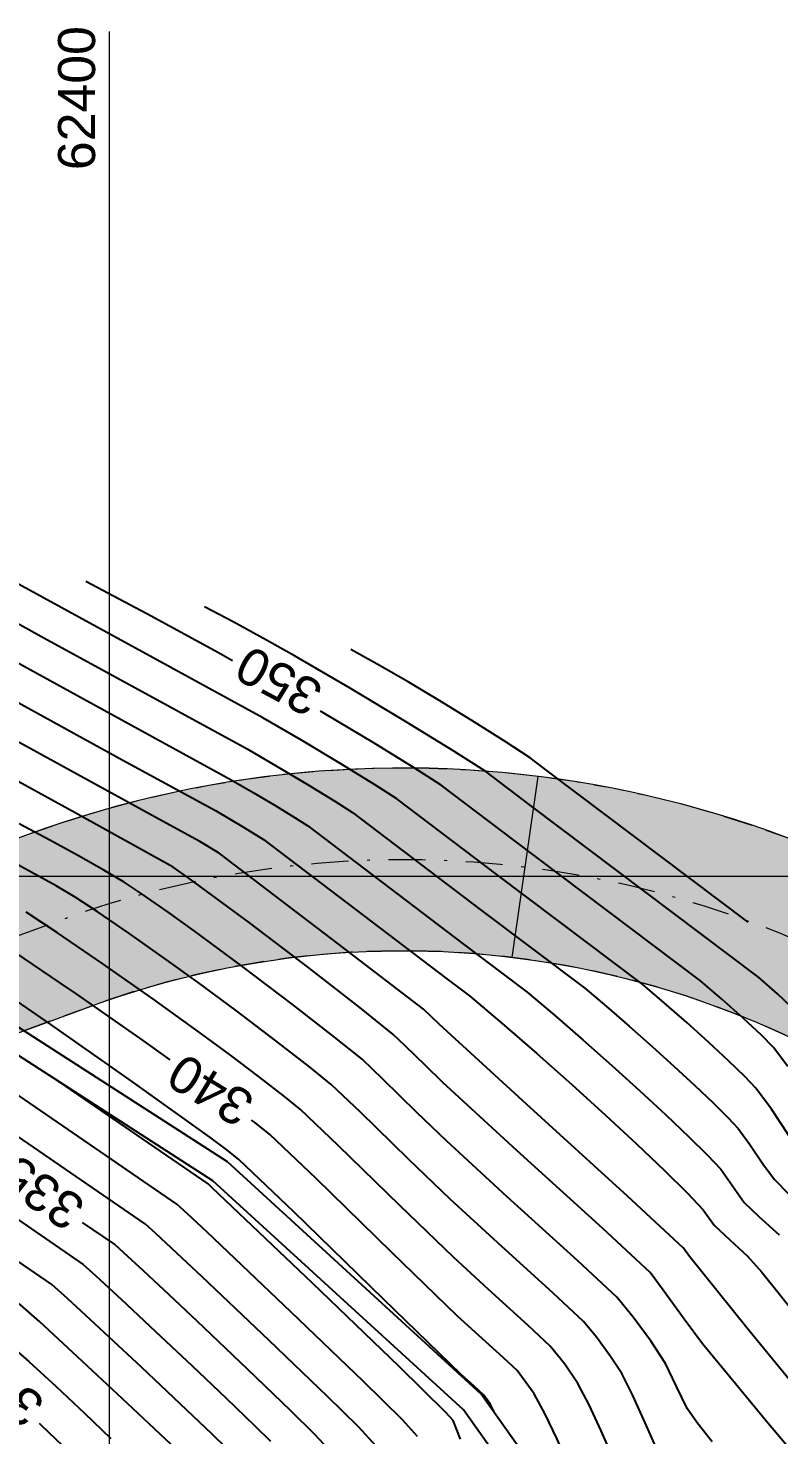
# Model space of a CAD drawing. Extents: x 61466 to 63015, y 108404 to 110397.
# Drawn here: x 62824.94 to 62850.23, y 109286.24 to 109333.66 of the extents above; entities that cross this region are included whole.
import ezdxf
from ezdxf.enums import TextEntityAlignment as Align

# ---------------------------------------------------------------- set-up
doc = ezdxf.new("R2010")
doc.units = 0
doc.header["$LTSCALE"] = 1.000015
doc.header["$MEASUREMENT"] = 0
for name, pattern in [('NASCOSTA', [9.525, 6.35, -3.175]), ('TRATTEGGIATA', [0.75, 0.5, -0.25]), ('TRATTOPUNTO2', [0.5, 0.25, -0.125, 0, -0.125])]:
    doc.linetypes.add(name, pattern=pattern)
doc.layers.add('Colori bordi', color=5, linetype='Continuous', plot=False)
doc.layers.add('no_plot', color=5, linetype='Continuous', plot=False)
for name, color, linetype in [('coordinate', 2, 'Continuous'), ('curve livello 5m', 7, 'Continuous'), ('LIN010TR', 2, 'NASCOSTA'), ('LIN025CO', 7, 'Continuous'), ('Strade', 7, 'Continuous'), ('TRATTCOLO-30', 253, 'Continuous'), ('TRATTCOLO-32', 255, 'Continuous')]:
    doc.layers.add(name, color=color, linetype=linetype)
doc.styles.add('ARIAL', font='arial.ttf')

# ---------------------------------------------------------------- blocks, each defined once
blk = doc.blocks.new('CONTORNO')
at = {"layer": 'Colori bordi', "lineweight": 0, "ltscale": 2}
blk.add_line((-52.772, 122.001), (-51.896, 128.1), dxfattribs=at)
at = {"layer": 'Colori bordi', "lineweight": 0, "ltscale": 2, "flags": 128}
for points in [[(9.426, 101.471, 0.76503), (-27.561, 123.114), (-31.83, 118.918, 0.278191), (-69.079, 126.141), (-85.83, 120.005), (-86.105, 120.756), (-102.99, 114.571), (-98.153, 109.314), (-85.2, 114.059), (-84.427, 113.219), (-89.144, 103.05)], [(-84.307, 97.793), (-77.785, 111.855), (-78.51, 112.191), (-77.184, 115.052, -0.198912), (-74.368, 117.643), (-67.474, 120.163, -0.281645), (-36.074, 114.45, 0.175507), (-40.663, 100.044)]]:
    blk.add_lwpolyline(points, format="xyb", dxfattribs=at)

msp = doc.modelspace()

# ---------------------------------------------------------------- hatches: boundary and pattern name
at = {"layer": 'TRATTCOLO-30', "linetype": 'Continuous', "lineweight": 0}
h = msp.add_hatch(color=256, dxfattribs=at)
h.dxf.hatch_style = 1
h.paths.add_polyline_path([(62865.563, 109268.075, 0.139627), (62854.721, 109270.01), (62855.882, 109266.804, -0.082344), (62859.547, 109266.8, -0.072308), (62864.212, 109265.307), (62871.439, 109261.779), (62870.515, 109265.657)])
h.paths.add_polyline_path([(62866.914, 109270.842, 0.099876), (62858.04, 109273.156, 0.064228), (62853.643, 109272.984), (62854.721, 109270.01, -0.139627), (62865.563, 109268.075), (62870.515, 109265.657), (62869.353, 109270.533), (62868.634, 109270.003)])
h.paths.add_polyline_path([(62853.643, 109272.984, 0.034113), (62850.548, 109272.349), (62849.269, 109271.994), (62850.385, 109269.107), (62851.371, 109269.381, -0.042455), (62854.721, 109270.01)])
h.paths.add_polyline_path([(62854.721, 109270.01, 0.042455), (62851.371, 109269.381), (62850.385, 109269.107), (62851.85, 109265.323), (62852.413, 109265.625, -0.082344), (62855.882, 109266.804)])
h.paths.add_polyline_path([(62870.313, 109279.788, 0.030349), (62869.127, 109283.694), (62866.02, 109283.197, -0.035379), (62867.317, 109279.074), (62868.81, 109272.808), (62871.806, 109273.522)])
h.paths.add_polyline_path([(62873.309, 109280.503, 0.026179), (62872.223, 109284.19), (62869.127, 109283.694, -0.030349), (62870.313, 109279.788), (62871.806, 109273.522), (62874.803, 109274.236)])
h.paths.add_polyline_path([(62865.271, 109296.118), (62863.158, 109293.852, -0.088198), (62869.127, 109283.694), (62872.223, 109284.19, 0.094802)])
h.paths.add_polyline_path([(62863.158, 109293.852), (62861.043, 109291.584, -0.080253), (62866.02, 109283.197), (62869.127, 109283.694, 0.088198)])
h.paths.add_polyline_path([(62863.158, 109293.852, 0.017363), (62861.579, 109295.575, 0.039704), (62859.491, 109293.189), (62861.043, 109291.584)])
h.paths.add_polyline_path([(62861.519, 109295.516), (62861.579, 109295.575, 0.015566), (62860.065, 109297.023), (62857.943, 109294.789), (62859.491, 109293.189, -0.038643)])
h.paths.add_polyline_path([(62863.729, 109297.688), (62862.187, 109299.257), (62860.065, 109297.023, -0.015566), (62861.579, 109295.575)])
h.paths.add_polyline_path([(62865.271, 109296.118), (62863.729, 109297.688), (62861.579, 109295.575, -0.017364), (62863.158, 109293.852)])
h.paths.add_polyline_path([(62842.121, 109308.439), (62841.683, 109305.389, -0.153556), (62860.065, 109297.023), (62862.187, 109299.257, 0.153719)])
h.paths.add_polyline_path([(62841.683, 109305.389), (62841.245, 109302.34, -0.15336), (62857.943, 109294.789), (62860.065, 109297.023, 0.153556)])
h.paths.add_polyline_path([(62841.683, 109305.389, 0.118937), (62825.998, 109303.588), (62818.636, 109300.891), (62818.106, 109300.697), (62819.649, 109297.982), (62826.543, 109300.502, -0.122973), (62841.245, 109302.34)])
h.paths.add_polyline_path([(62842.121, 109308.439, 0.119368), (62824.938, 109306.48), (62816.563, 109303.412), (62818.106, 109300.697), (62818.636, 109300.891), (62825.998, 109303.588, -0.118937), (62841.683, 109305.389)])

# ---------------------------------------------------------------- linework, layer by layer
at = {"layer": 'coordinate', "linetype": 'Continuous', "lineweight": 0}
for p, q in [((62827.666, 109333.555), (62827.666, 109253.661)), ((62794.654, 109305.071), (62912.462, 109305.071))]:
    msp.add_line(p, q, dxfattribs=at)
at = {"layer": 'curve livello 5m', "color": 2}
msp.add_line((62826.032, 109301.475), (62823.222, 109303.363), dxfattribs=at)
at = {"layer": 'curve livello 5m', "color": 2, "flags": 128}
for points in [[(62831.819, 109312.336), (62831.348, 109312.6), (62828.941, 109313.916), (62826.883, 109315.01)], [(62852.638, 109285.606), (62852.002, 109286.366), (62849.155, 109289.846), (62847.224, 109292.253), (62847.013, 109292.541), (62845.134, 109294.292), (62841.723, 109297.391), (62838.785, 109300.089), (62838.263, 109300.593), (62835.385, 109302.797), (62831.369, 109305.849), (62830.718, 109306.243), (62829.46, 109306.93), (62821.784, 109311.14), (62820.506, 109312.086), (62820.478, 109312.107)], [(62850.537, 109298.659), (62850.049, 109299.3), (62849.644, 109299.712), (62849.023, 109300.295), (62848.301, 109300.942), (62847.592, 109301.549), (62847.592, 109301.549), (62841.298, 109306.289), (62838.856, 109308.145), (62837.947, 109308.728), (62836.56, 109309.578), (62834.953, 109310.54), (62834.788, 109310.636)], [(62829.72, 109298.881), (62828.81, 109299.535), (62826.581, 109301.099), (62826.032, 109301.475)], [(62845.671, 109280.332), (62845.162, 109280.936), (62844.818, 109281.543), (62844.437, 109282.322), (62844.03, 109283.221), (62843.608, 109284.186), (62843.181, 109285.163), (62842.761, 109286.099), (62842.358, 109286.939), (62841.982, 109287.631), (62841.408, 109288.412), (62840.95, 109288.838), (62840.119, 109289.593), (62839.404, 109290.25), (62837.189, 109292.388), (62834.636, 109294.88), (62833.076, 109296.368), (62832.56, 109296.782), (62832.462, 109296.857)], [(62835.226, 109285.584), (62834.585, 109286.27), (62833.791, 109287.051), (62832.326, 109288.46), (62830.629, 109290.075), (62829.69, 109290.96), (62828.825, 109291.768), (62828.166, 109292.378), (62827.843, 109292.668), (62826.772, 109293.403)], [(62825.308, 109286.638), (62825.366, 109286.585), (62826.112, 109285.874), (62826.704, 109285.282), (62826.704, 109285.282), (62830.617, 109280.731), (62831.442, 109279.768), (62831.701, 109279.118), (62832.124, 109277.972), (62832.501, 109276.985), (62832.964, 109275.892), (62833.358, 109275.01), (62833.564, 109274.604), (62833.564, 109274.604), (62833.875, 109274.416), (62834.304, 109274.176)]]:
    msp.add_lwpolyline(points, dxfattribs=at)
at = {"layer": 'LIN010TR', "linetype": 'TRATTOPUNTO2', "lineweight": 0, "ltscale": 5, "flags": 128}
msp.add_lwpolyline([(62792.685, 109291.385), (62818.636, 109300.891), (62825.998, 109303.588, -0.448954), (62870.313, 109279.789), (62882.811, 109227.352)], format="xyb", dxfattribs=at)
at = {"layer": 'LIN025CO', "linetype": 'TRATTEGGIATA', "lineweight": 0, "ltscale": 2, "flags": 128}
msp.add_lwpolyline([(62857.942, 109294.789, 0.281645), (62826.543, 109300.502), (62819.649, 109297.982, 0)], format="xyb", dxfattribs=at)
at = {"layer": 'LIN025CO', "linetype": 'TRATTEGGIATA', "lineweight": 0, "ltscale": 2}
msp.add_arc((62837.574, 109271.985), 36.736, 47.9337, 110.1181, dxfattribs=at)
at = {"layer": 'no_plot', "flags": 128}
for points in [[(62850.57, 109296.336), (62849.985, 109297.217), (62849.456, 109297.934), (62849.084, 109298.322), (62848.536, 109298.853), (62847.865, 109299.476), (62847.124, 109300.145), (62846.366, 109300.81), (62845.644, 109301.422), (62840.734, 109305.121), (62837.359, 109307.686), (62836.61, 109308.166), (62835.467, 109308.866), (62834.143, 109309.659), (62832.848, 109310.416), (62824.139, 109315.175), (62823.711, 109315.409), (62823.156, 109315.82)], [(62823.23, 109314.342), (62825.469, 109313.114), (62832.315, 109309.372), (62833.333, 109308.778), (62834.375, 109308.155), (62835.273, 109307.604), (62835.861, 109307.227), (62835.861, 109307.227), (62840.169, 109303.952), (62843.697, 109301.296), (62844.424, 109300.682), (62845.188, 109300.019), (62845.959, 109299.336), (62846.707, 109298.658), (62847.402, 109298.015), (62848.013, 109297.434), (62848.51, 109296.942), (62848.863, 109296.567), (62848.863, 109296.567), (62849.255, 109296.036), (62849.689, 109295.383), (62850.084, 109294.847), (62850.084, 109294.847), (62850.538, 109294.383)], [(62850.642, 109300.667), (62850.181, 109301.113), (62849.539, 109301.676), (62841.863, 109307.457), (62840.353, 109308.604), (62839.284, 109309.29), (62837.653, 109310.29), (62835.762, 109311.421), (62833.913, 109312.502), (62832.966, 109313.034), (62831.844, 109313.647), (62830.885, 109314.157)], [(62838.058, 109286.191), (62837.546, 109286.749), (62836.226, 109288.048), (62833.79, 109290.39), (62830.969, 109293.075), (62830.307, 109293.695), (62829.947, 109294.025), (62820.212, 109300.711), (62819.004, 109301.517), (62818.136, 109301.975), (62817.193, 109302.546), (62816.228, 109303.148), (62815.289, 109303.752), (62814.422, 109304.326), (62813.676, 109304.838), (62813.097, 109305.257), (62812.732, 109305.553), (62812.212, 109306.217), (62811.793, 109306.555), (62810.957, 109307.211), (62805.521, 109311.373), (62802.096, 109313.953)], [(62822.748, 109313.275), (62826.8, 109311.053), (62831.783, 109308.329), (62832.524, 109307.896), (62833.282, 109307.443), (62833.935, 109307.042), (62834.364, 109306.768), (62834.364, 109306.768), (62839.605, 109302.784), (62841.75, 109301.169), (62842.667, 109300.394), (62843.631, 109299.558), (62844.605, 109298.695), (62845.549, 109297.84), (62846.426, 109297.028), (62847.197, 109296.294), (62847.825, 109295.673), (62848.27, 109295.201), (62848.27, 109295.201), (62848.666, 109294.643), (62849.065, 109294.081), (62849.065, 109294.081), (62849.553, 109293.599), (62850.235, 109292.989)], [(62849.193, 109303.53), (62842.427, 109308.625), (62841.851, 109309.063), (62841.004, 109309.621), (62839.981, 109310.268), (62838.867, 109310.951), (62837.744, 109311.622), (62836.697, 109312.228), (62835.81, 109312.719)], [(62822.266, 109312.207), (62828.13, 109308.992), (62831.25, 109307.286), (62832.189, 109306.731), (62832.866, 109306.308), (62832.866, 109306.308), (62839.04, 109301.616), (62839.802, 109301.042), (62840.91, 109300.107), (62842.075, 109299.097), (62843.25, 109298.054), (62844.391, 109297.022), (62845.45, 109296.041), (62846.381, 109295.155), (62847.139, 109294.405), (62847.677, 109293.834), (62847.677, 109293.834), (62848.046, 109293.315), (62848.588, 109292.809), (62849.172, 109292.269), (62849.172, 109292.269), (62849.653, 109291.725), (62850.208, 109291.048), (62850.816, 109290.28)], [(62851.339, 109284.88), (62849.881, 109286.619), (62848.18, 109288.67), (62847.66, 109289.31), (62847.042, 109290.148), (62846.336, 109291.125), (62845.892, 109291.715), (62844.297, 109293.201), (62841.402, 109295.832), (62838.909, 109298.121), (62838.32, 109298.69), (62837.641, 109299.352), (62837.226, 109299.748), (62836.111, 109300.652), (62834.389, 109301.988), (62832.379, 109303.51), (62830.401, 109304.974), (62829.822, 109305.376), (62826.522, 109307.21), (62821.302, 109310.072)], [(62847.984, 109286.007), (62847.479, 109286.653), (62847.136, 109287.137), (62846.784, 109287.872), (62846.416, 109288.652), (62845.931, 109289.387), (62845.322, 109290.215), (62844.771, 109290.889), (62843.461, 109292.111), (62841.081, 109294.272), (62839.032, 109296.153), (62838.037, 109297.114), (62836.889, 109298.234), (62836.189, 109298.903), (62835.264, 109299.652), (62833.837, 109300.759), (62832.171, 109302.021), (62830.532, 109303.234), (62829.655, 109303.862), (62828.781, 109304.468), (62828.172, 109304.873), (62827.488, 109305.279), (62826.636, 109305.757), (62825.668, 109306.285), (62824.638, 109306.841)], [(62846.126, 109285.741), (62845.725, 109286.644), (62845.315, 109287.57), (62844.938, 109288.312), (62844.558, 109288.887), (62844.081, 109289.536), (62843.65, 109290.063), (62842.624, 109291.02), (62840.761, 109292.712), (62839.156, 109294.186), (62837.754, 109295.539), (62836.138, 109297.116), (62835.151, 109298.058), (62834.418, 109298.652), (62833.285, 109299.531), (62831.963, 109300.532), (62830.662, 109301.495), (62829.526, 109302.311), (62828.328, 109303.152), (62827.262, 109303.883), (62826.522, 109304.369), (62825.879, 109304.749), (62825.066, 109305.202), (62824.147, 109305.701)], [(62844.666, 109285.415), (62844.245, 109286.377), (62843.837, 109287.26), (62843.46, 109287.971), (62843.016, 109288.624), (62842.529, 109289.238), (62841.787, 109289.929), (62840.44, 109291.153), (62839.28, 109292.218), (62837.472, 109293.964), (62835.387, 109295.998), (62834.114, 109297.213), (62833.571, 109297.653), (62832.733, 109298.302), (62831.755, 109299.043), (62830.793, 109299.755), (62829.168, 109300.923), (62827.454, 109302.126), (62825.93, 109303.171), (62824.872, 109303.866)], [(62840.645, 109286.997), (62840.505, 109287.29), (62840.287, 109287.586), (62839.962, 109287.885), (62839.528, 109288.282), (62836.906, 109290.813), (62833.885, 109293.762), (62832.039, 109295.523), (62831.63, 109295.846), (62831.055, 109296.276), (62828.452, 109298.146), (62825.707, 109300.073), (62823.266, 109301.747)], [(62831.625, 109285.791), (62831.128, 109286.275), (62830.289, 109287.075), (62828.755, 109288.521), (62827.343, 109289.84), (62826.267, 109290.836), (62825.738, 109291.31), (62823.259, 109293.013), (62816.04, 109297.83), (62815.43, 109298.175), (62814.733, 109298.543), (62814.159, 109298.823), (62813.186, 109299.198), (62812.046, 109299.604), (62811.822, 109299.697)], [(62836.666, 109285.863), (62836.065, 109286.51), (62835.009, 109287.549), (62833.058, 109289.425), (62830.799, 109291.575), (62829.95, 109292.373), (62829.245, 109293.03), (62828.895, 109293.346), (62820.973, 109298.786)], [(62839.509, 109286.099), (62839.255, 109286.729), (62839.026, 109286.989), (62837.443, 109288.546), (62834.522, 109291.355), (62831.138, 109294.574), (62830.999, 109294.704), (62826.004, 109298.135)], [(62836.564, 109275.251), (62836.304, 109275.37), (62835.831, 109275.641), (62835.211, 109277.351), (62834.329, 109279.811), (62833.94, 109280.846), (62833.741, 109281.355), (62830.25, 109285.432), (62830.144, 109285.552), (62830.119, 109285.576), (62828.288, 109287.301), (62826.602, 109288.877), (62825.317, 109290.066), (62824.686, 109290.631), (62824.021, 109291.089), (62821.318, 109292.892), (62815.968, 109296.43), (62815.172, 109296.876), (62814.452, 109297.139), (62813.695, 109297.367)], [(62815.28, 109295.349), (62815.451, 109295.253), (62816.212, 109294.804), (62816.212, 109294.804), (62817.692, 109293.873), (62819.49, 109292.699), (62821.299, 109291.487), (62822.809, 109290.441), (62822.809, 109290.441), (62823.539, 109289.9), (62824.159, 109289.41), (62824.159, 109289.41), (62824.956, 109288.714), (62825.884, 109287.87), (62826.84, 109286.976), (62827.722, 109286.126)], [(62822.497, 109294.937), (62826.791, 109291.989), (62827.216, 109291.607), (62828.084, 109290.804), (62829.222, 109289.74), (62830.459, 109288.575), (62830.459, 109288.575), (62831.594, 109287.495), (62832.574, 109286.553), (62833.105, 109286.031)]]:
    msp.add_lwpolyline(points, dxfattribs=at)
at = {"layer": 'Strade', "linetype": 'Continuous', "flags": 128}
for points in [[(62887.736, 109251.597), (62883.413, 109254.039), (62880.855, 109255.373), (62877.773, 109256.913), (62875.73, 109258.982), (62874.937, 109262.156), (62870.116, 109267.67), (62863.175, 109273.201), (62855.966, 109277.18), (62849.633, 109279.109), (62845.286, 109280.451), (62840.206, 109287.615), (62831.655, 109295.447), (62820.043, 109302.924), (62813.459, 109307.453), (62806.194, 109312.836), (62801.141, 109315.312)], [(62887.44, 109250.845), (62883.031, 109253.336), (62880.491, 109254.66), (62877.297, 109256.256), (62875.007, 109258.575), (62874.207, 109261.775), (62869.561, 109267.089), (62862.729, 109272.533), (62855.653, 109276.439), (62849.398, 109278.344), (62844.79, 109279.766), (62839.603, 109287.082), (62831.165, 109294.811), (62819.599, 109302.258), (62812.994, 109306.802), (62805.776, 109312.15), (62800.789, 109314.593)]]:
    msp.add_lwpolyline(points, dxfattribs=at)

# ---------------------------------------------------------------- block references
at = {"layer": 'TRATTCOLO-32', "linetype": 'Continuous', "lineweight": 0}
msp.add_blockref('CONTORNO', (62894.017, 109180.339), dxfattribs=at)

# ---------------------------------------------------------------- texts
at = {"layer": 'coordinate', "color": 1, "style": 'ARIAL'}
for s, rotation, p in [('62400', 90, (62827.194, 109333.731)), ('350', 151.7957, (62832.392, 109312.887)), ('340', 148.5869, (62830.162, 109299.153)), ('335', 145.0931, (62824.556, 109295.749)), ('330', 143.0508, (62823.25, 109289.158))]:
    msp.add_text(s, height=1.25, rotation=rotation, dxfattribs=at).set_placement(p, align=Align.RIGHT)

doc.saveas('drawing.dxf')
